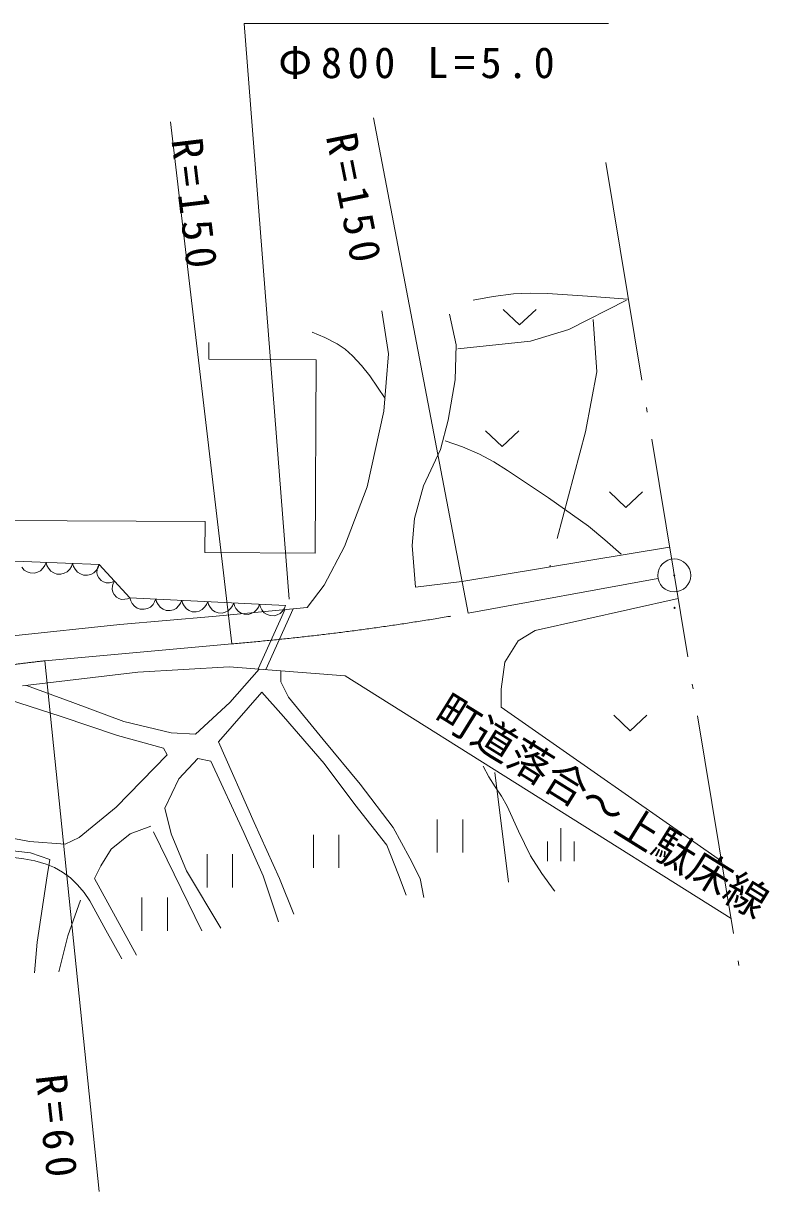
# Model space of a CAD drawing. Units: millimetres, scale not verified. Extents: x -625 to 685582, y -625 to 364232.
# Drawn here: x 173395 to 213965, y 255932 to 319463 of the extents above; entities that cross this region are included whole.
import ezdxf
from ezdxf.enums import TextEntityAlignment as Align

# ---------------------------------------------------------------- set-up
doc = ezdxf.new("R2010")
doc.units = ezdxf.units.MM
doc.header["$LTSCALE"] = 1000
doc.linetypes.add('DASHED', pattern=[7.5, 6, -1.5])
doc.linetypes.add('LONG_DASHED_DOTTED', pattern=[15.25, 12, -1.5, 0.25, -1.5])
doc.layers.add('S-SUV', color=7, linetype='Continuous', lineweight=13)
doc.styles.add('ＭＳ ゴシック', font='')
doc.styles.get('ＭＳ ゴシック').set_extended_font_data('MS Gothic')

msp = doc.modelspace()

# ---------------------------------------------------------------- linework, layer by layer
at = {"layer": 'S-SUV'}
for p, q in [((187853, 288151), (185398, 319463)), ((185398, 319463), (205207, 319463)), ((181398, 314111), (184730, 285721)), ((192435, 314319), (197571, 287387)), ((197845, 304404), (198939, 304610)), ((198939, 304610), (200036, 304755)), ((200036, 304755), (200951, 304796)), ((200951, 304796), (201880, 304778)), ((201880, 304778), (204062, 304620)), ((204062, 304620), (206244, 304473)), ((192876, 303826), (193244, 301495)), ((199470, 303911), (200370, 303060)), ((200370, 303060), (201270, 303911)), ((196556, 303642), (196924, 301986)), ((189099, 302669), (189785, 302384)), ((183477, 301202), (183482, 302113)), ((189785, 302384), (190448, 302043)), ((190448, 302043), (190887, 301737)), ((196924, 301986), (196863, 300084)), ((189316, 301170), (183477, 301202)), ((189259, 290651), (189316, 301170)), ((190887, 301737), (191293, 301381)), ((191293, 301381), (191779, 300858)), ((193244, 301495), (192999, 298367)), ((191779, 300858), (192225, 300290)), ((192225, 300290), (192647, 299684)), ((196863, 300084), (196495, 297876)), ((192647, 299684), (193056, 299059)), ((192999, 298367), (192079, 294257)), ((196495, 297876), (196065, 296281)), ((196318, 296769), (197261, 296435)), ((198525, 297300), (199425, 296449)), ((199425, 296449), (200325, 297300)), ((196065, 296281), (195145, 294319)), ((197261, 296435), (198185, 296044)), ((198185, 296044), (198964, 295624)), ((198964, 295624), (199723, 295143)), ((199723, 295143), (201944, 293653)), ((192079, 294257), (190852, 291007)), ((195145, 294319), (194655, 292540)), ((201944, 293653), (204117, 292122)), ((205254, 293994), (206154, 293144)), ((206154, 293144), (207054, 293994)), ((162827, 292484), (183272, 292373)), ((183272, 292373), (183262, 290684)), ((194655, 292540), (194532, 291068)), ((204117, 292122), (205012, 291372)), ((190852, 291007), (189748, 288921)), ((194532, 291068), (194716, 288799)), ((197231, 289105), (208524, 290987)), ((205012, 291372), (205897, 290591)), ((177518, 290036), (161622, 290660)), ((183262, 290684), (189259, 290651)), ((173312, 289893), (173446, 289729)), ((173446, 289729), (173602, 289636)), ((174328, 289694), (174475, 289848)), ((174475, 289848), (174563, 289985)), ((174563, 289985), (174628, 290149)), ((174628, 290149), (174675, 289981)), ((174675, 289981), (174757, 289837)), ((174757, 289837), (174891, 289672)), ((175773, 289637), (175920, 289791)), ((175920, 289791), (176008, 289929)), ((176008, 289929), (176073, 290092)), ((176073, 290092), (176120, 289924)), ((176120, 289924), (176202, 289780)), ((176202, 289780), (176336, 289615)), ((177218, 289581), (177365, 289734)), ((177365, 289734), (177454, 289872)), ((177407, 289771), (177389, 289591)), ((177445, 289906), (177407, 289771)), ((177518, 290036), (177445, 289906)), ((177454, 289872), (177518, 290036)), ((179184, 288231), (177518, 290036)), ((173602, 289636), (173769, 289575)), ((173769, 289575), (173993, 289566)), ((173993, 289566), (174165, 289614)), ((174165, 289614), (174328, 289694)), ((174891, 289672), (175047, 289579)), ((175047, 289579), (175214, 289518)), ((175214, 289518), (175438, 289510)), ((175438, 289510), (175610, 289557)), ((175610, 289557), (175773, 289637)), ((176336, 289615), (176492, 289522)), ((176492, 289522), (176659, 289462)), ((176659, 289462), (176883, 289453)), ((176883, 289453), (177055, 289500)), ((177055, 289500), (177218, 289581)), ((177389, 289591), (177427, 289442)), ((177427, 289442), (177491, 289305)), ((177491, 289305), (177620, 289165)), ((177620, 289165), (177752, 289090)), ((177752, 289090), (177897, 289041)), ((178078, 289044), (178214, 289074)), ((178214, 289074), (178351, 289133)), ((178351, 289133), (178278, 289004)), ((194716, 288799), (197231, 289105)), ((177897, 289041), (178078, 289044)), ((178240, 288868), (178222, 288689)), ((178222, 288689), (178260, 288539)), ((178278, 289004), (178240, 288868)), ((178260, 288539), (178324, 288402)), ((189748, 288921), (188828, 287694)), ((178324, 288402), (178453, 288262)), ((178453, 288262), (178585, 288188)), ((178585, 288188), (178730, 288138)), ((178730, 288138), (178911, 288142)), ((178911, 288142), (179047, 288171)), ((179047, 288171), (179184, 288231)), ((187652, 287814), (179184, 288231)), ((179184, 288231), (179229, 288066)), ((179229, 288066), (179307, 287924)), ((179307, 287924), (179437, 287762)), ((180298, 287720), (180443, 287868)), ((180443, 287868), (180531, 288002)), ((180531, 288002), (180595, 288162)), ((180595, 288162), (180640, 287997)), ((180640, 287997), (180718, 287855)), ((180718, 287855), (180848, 287693)), ((181709, 287650), (181854, 287799)), ((181854, 287799), (181942, 287933)), ((181942, 287933), (182007, 288092)), ((182007, 288092), (182051, 287927)), ((182051, 287927), (182129, 287785)), ((183266, 287730), (183353, 287863)), ((183353, 287863), (183418, 288023)), ((183418, 288023), (183463, 287858)), ((183463, 287858), (183541, 287716)), ((184765, 287794), (184829, 287953)), ((184829, 287953), (184874, 287788)), ((186176, 287724), (186241, 287884)), ((186241, 287884), (186286, 287719)), ((187588, 287655), (187652, 287814)), ((208986, 288194), (201218, 286441)), ((183676, 287204), (178646, 286774)), ((179437, 287762), (179588, 287670)), ((179588, 287670), (179751, 287609)), ((179751, 287609), (179970, 287598)), ((179970, 287598), (180138, 287643)), ((180138, 287643), (180298, 287720)), ((180848, 287693), (180999, 287600)), ((180999, 287600), (181162, 287539)), ((181162, 287539), (181381, 287529)), ((181381, 287529), (181550, 287573)), ((181550, 287573), (181709, 287650)), ((182129, 287785), (182259, 287623)), ((182259, 287623), (182410, 287531)), ((182410, 287531), (182574, 287470)), ((182574, 287470), (182792, 287459)), ((182792, 287459), (182961, 287504)), ((182961, 287504), (183120, 287581)), ((183120, 287581), (183266, 287730)), ((183541, 287716), (183671, 287554)), ((183671, 287554), (183822, 287462)), ((188828, 287694), (183676, 287204)), ((183822, 287462), (183985, 287401)), ((183985, 287401), (184204, 287390)), ((184204, 287390), (184372, 287435)), ((184372, 287435), (184532, 287512)), ((184532, 287512), (184677, 287660)), ((184677, 287660), (184765, 287794)), ((184874, 287788), (184952, 287647)), ((184952, 287647), (185082, 287485)), ((185082, 287485), (185233, 287392)), ((185233, 287392), (185396, 287331)), ((185396, 287331), (185615, 287320)), ((185615, 287320), (185784, 287365)), ((185784, 287365), (185943, 287442)), ((185943, 287442), (186088, 287591)), ((186088, 287591), (186176, 287724)), ((186286, 287719), (186364, 287577)), ((186364, 287577), (186494, 287415)), ((186494, 287415), (186645, 287323)), ((186645, 287323), (186808, 287262)), ((186808, 287262), (187027, 287251)), ((187027, 287251), (187195, 287296)), ((187195, 287296), (187354, 287373)), ((187354, 287373), (187500, 287521)), ((187500, 287521), (187588, 287655)), ((178646, 286774), (172819, 286161)), ((201218, 286441), (200298, 285889)), ((200298, 285889), (199562, 284724)), ((174554, 284796), (177511, 255932)), ((199562, 284724), (199378, 283252)), ((173354, 283436), (179610, 284172)), ((179610, 284172), (184578, 284479)), ((184578, 284479), (190896, 283988)), ((190896, 283988), (211868, 270785)), ((199378, 283252), (199378, 282271)), ((199378, 282271), (211351, 273905)), ((205490, 281835), (206390, 280985)), ((206390, 280985), (207290, 281835)), ((198400, 279068), (198694, 278491)), ((198694, 278491), (199038, 277944)), ((199038, 277944), (199394, 277439)), ((199394, 277439), (199703, 276893)), ((199703, 276893), (200309, 275526)), ((195899, 276169), (195899, 274369)), ((197281, 274369), (197281, 276169)), ((189170, 275343), (189170, 273543)), ((190552, 273543), (190552, 275343)), ((200309, 275526), (200968, 274190)), ((202613, 275697), (202613, 273897)), ((169278, 274571), (173414, 274022)), ((201893, 274981), (201893, 273901)), ((203333, 274981), (203333, 273901)), ((173414, 274022), (174026, 273913)), ((174026, 273913), (174628, 273744)), ((183386, 274280), (183386, 272480)), ((184767, 272480), (184767, 274280)), ((200968, 274190), (201586, 273234)), ((174628, 273744), (175088, 273550)), ((175088, 273550), (175525, 273301)), ((175525, 273301), (175949, 272988)), ((201586, 273234), (202258, 272307)), ((175949, 272988), (176342, 272623)), ((176342, 272623), (176701, 272201)), ((176701, 272201), (177015, 271738)), ((179844, 271919), (179844, 270119)), ((181226, 270119), (181226, 271919)), ((202258, 272307), (202270, 272290)), ((202270, 272290), (202287, 272266)), ((177015, 271738), (177870, 270152)), ((177870, 270152), (178747, 268587))]:
    msp.add_line(p, q, dxfattribs=at)
at = {"layer": 'S-SUV', "linetype": 'LONG_DASHED_DOTTED'}
for p, q in [((205063, 311893), (212363, 267794)), ((197571, 287387), (207894, 289282)), ((174554, 284796), (184730, 285721))]:
    msp.add_line(p, q, dxfattribs=at)
at = {"layer": 'S-SUV', "linetype": 'DASHED'}
for p, q in [((203051, 302808), (206175, 304404)), ((204370, 303363), (204578, 300517)), ((200969, 302183), (203051, 302808)), ((197012, 301766), (200969, 302183)), ((204578, 300517), (203953, 297255)), ((203953, 297255), (202010, 289897)), ((186154, 284356), (187611, 287579)), ((186578, 284323), (188070, 287622)), ((186206, 284352), (184619, 282539)), ((187396, 284260), (187396, 283650)), ((176082, 282539), (173567, 283461)), ((187396, 283650), (187812, 282817)), ((171542, 283031), (175457, 281776)), ((186355, 283094), (183995, 280387)), ((187535, 281776), (186355, 283094)), ((187812, 282817), (189686, 280526)), ((178858, 281498), (176082, 282539)), ((184619, 282539), (182745, 280804)), ((175457, 281776), (178511, 280734)), ((181426, 280873), (178858, 281498)), ((189756, 279207), (187535, 281776)), ((182745, 280804), (181426, 280873)), ((178511, 280734), (181010, 280040)), ((183995, 280387), (185938, 276014)), ((189686, 280526), (191699, 278097)), ((181218, 279693), (178442, 276847)), ((181010, 280040), (181218, 279693)), ((182884, 279485), (181843, 278374)), ((183578, 279346), (182884, 279485)), ((185383, 275459), (183578, 279346)), ((191422, 276986), (189756, 279207)), ((181843, 278374), (181079, 276778)), ((199025, 278721), (199858, 272127)), ((191699, 278097), (193504, 275737)), ((178442, 276847), (176429, 275181)), ((181079, 276778), (181426, 275390)), ((193157, 274765), (191422, 276986)), ((180316, 275806), (179205, 275390)), ((183092, 270114), (180316, 275806)), ((185938, 276014), (187326, 272960)), ((193504, 275737), (194406, 274071)), ((173721, 274973), (170112, 275667)), ((176429, 275181), (175665, 274834)), ((179205, 275390), (178164, 274557)), ((181426, 275390), (182259, 273377)), ((186424, 273099), (185383, 275459)), ((170806, 274696), (173791, 274348)), ((175665, 274834), (173721, 274973)), ((178164, 274557), (177609, 273654)), ((193782, 273168), (193157, 274765)), ((173791, 274348), (174832, 274001)), ((174832, 274001), (174693, 273099)), ((194406, 274071), (194962, 272960)), ((177609, 273654), (177262, 272960)), ((182259, 273377), (184133, 270253)), ((174693, 273099), (174138, 269490)), ((177262, 272960), (179552, 268795)), ((187257, 270600), (186424, 273099)), ((187326, 272960), (188090, 271017)), ((194198, 272058), (193782, 273168)), ((194962, 272960), (195170, 271919)), ((175804, 269837), (176498, 271780)), ((174138, 269490), (173999, 267824)), ((175318, 267893), (175804, 269837))]:
    msp.add_line(p, q, dxfattribs=at)
at = {"layer": 'S-SUV'}
for centre, radius in [((208779, 289445), 896), ((208779, 289445), 27), ((208798, 287678), 31.3), ((208798, 287678), 25), ((208798, 287678), 18.8), ((208798, 287678), 12.5), ((208798, 287678), 6.3)]:
    msp.add_circle(centre, radius, dxfattribs=at)
at = {"layer": 'S-SUV', "linetype": 'LONG_DASHED_DOTTED'}
for centre, radius, start, end in [((172449, 430710), 145508, 274.84143, 279.94194), ((179676, 235425), 49636, 95.92242, 113.03668)]:
    msp.add_arc(centre, radius, start, end, dxfattribs=at)

# ---------------------------------------------------------------- texts
at = {"layer": 'S-SUV', "style": 'ＭＳ ゴシック'}
msp.add_text('町道落合～上駄床線', height=1686, rotation=328.2, dxfattribs=at).set_placement((195375, 281204), align=Align.BOTTOM_LEFT)
at = {"layer": 'S-SUV', "insert": (187253, 316430), "char_height": 1686, "attachment_point": 7, "style": 'ＭＳ ゴシック'}
msp.add_mtext('\\T1.26;Φ800\\~L=5.0', dxfattribs=at)
at = {"layer": 'S-SUV', "char_height": 1686, "attachment_point": 7, "style": 'ＭＳ ゴシック'}
for s, insert, rotation in [('\\T1.3;R=150', (189808, 313314), 281.4), ('\\T1.3;R=150', (181413, 313125), 276.9), ('\\T1.3;R=60', (174036, 262222), 276.4)]:
    msp.add_mtext(s, dxfattribs=dict(at, insert=insert, rotation=rotation))

doc.saveas('drawing.dxf')
